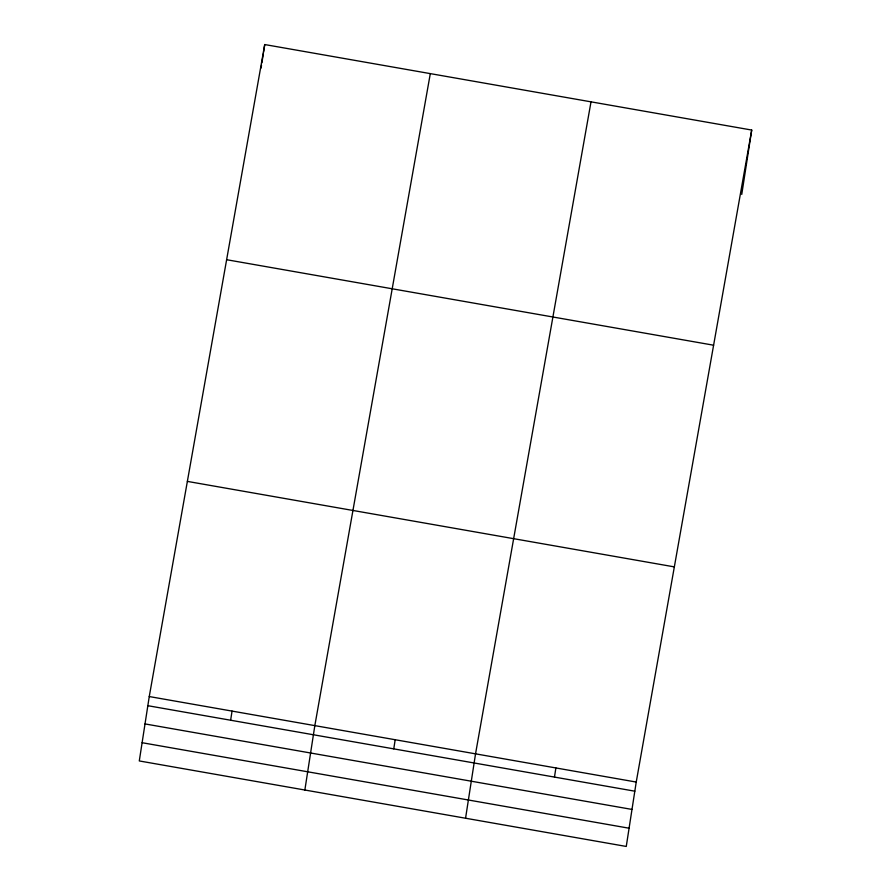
<?xml version="1.0" encoding="UTF-8"?>
<svg xmlns="http://www.w3.org/2000/svg" width="891" height="891" viewBox="0 0 891 891"><rect width="100%" height="100%" fill="white"/><g stroke="black" fill="none" stroke-linecap="round" stroke-linejoin="round"><path stroke-width="1.34" d="M149.254 696.55L139.286 760.947L626.262 846.45L636.23 782.053L751.714 130.053L264.738 44.55L149.254 696.55L636.23 782.053M261.108 68.017L261.509 65.411M261.909 62.804L263.324 53.683M263.524 52.38L264.738 44.55M230.635 720.229L232.05 711.085M304.856 790.016L314.835 725.619L430.308 73.619M393.766 748.863L395.181 739.73M465.559 818.239L475.538 753.842L591.011 101.83M554.469 777.086L555.884 767.942M741.746 194.45L751.714 130.053M226.626 259.715L713.602 345.207M187.366 481.396L674.342 566.888M147.839 705.694L634.815 791.186M145.021 723.926L631.997 809.429M142.114 742.715L629.091 828.218"/></g></svg>
